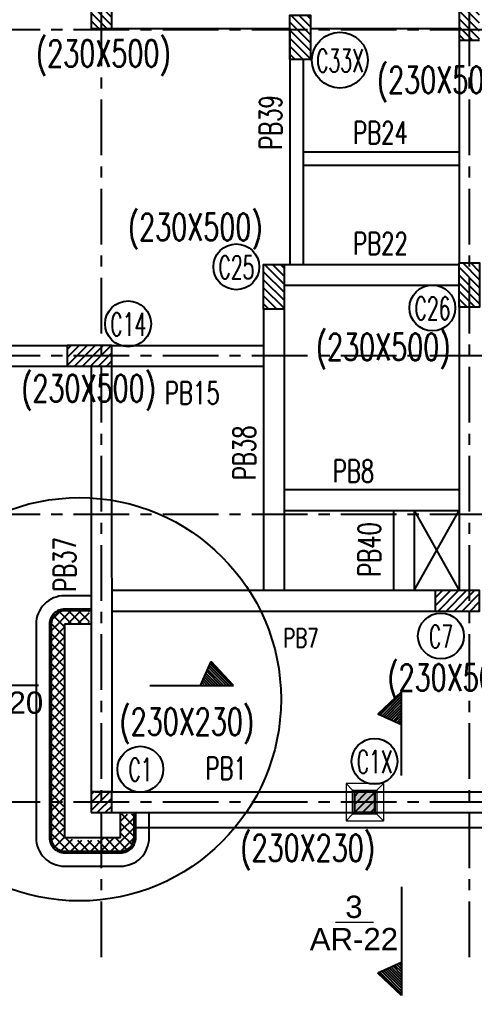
# Model space of a CAD drawing. Header units: millimetres. Extents: x 2659630 to 6742168, y -2425387 to -732288.
# Drawn here: x 2779881 to 2784988, y -956579 to -945625 of the extents above; entities that cross this region are included whole.
import ezdxf
from ezdxf.enums import TextEntityAlignment as Align

# ---------------------------------------------------------------- set-up
doc = ezdxf.new("R2010")
doc.units = ezdxf.units.MM
doc.linetypes.add('CENTER', pattern=[2, 1.25, -0.25, 0.25, -0.25])
for name, color, linetype, lineweight in [('A-GENM', 13, 'Continuous', 18), ('A-RCC HATCH', 253, 'Continuous', 0), ('A-WALL', 113, 'Continuous', 9), ('G-ANNO-SYMB', 111, 'Continuous', 9)]:
    doc.layers.add(name, color=color, linetype=linetype, lineweight=lineweight)
for name, color, linetype in [('A-RCC LINE', 6, 'Continuous'), ('S-BEAM NO', 3, 'Continuous'), ('S-BEAM OUTER', 4, 'Continuous'), ('S-COLUMN', 1, 'Continuous'), ('S-COLUMN CIRCLE', 9, 'Continuous'), ('S-COLUMN HATCH', 8, 'Continuous'), ('S-COLUMN NO', 2, 'Continuous'), ('S-COLUMN SIZES', 2, 'Continuous'), ('S-GRIDE LINE', 8, 'CENTER'), ('S-SECTION MARK', 1, 'Continuous')]:
    doc.layers.add(name, color=color, linetype=linetype)
doc.styles.add('Arial_1', font='arial.ttf', dxfattribs={"height": 98.353293})
doc.styles.add('ROMANS', font='r.shx', dxfattribs={"width": 0.7})
pattern_1 = [(135, (2786009.273, -1030904.447), (-15.2387667, -15.2387667), [])]
pattern_2 = [(225, (2786009.273, -878844.704), (-15.2387667, 15.2387667), [])]
pattern_3 = [(135, (2856609.066, -954938.09), (15.2387667, 15.2387667), [])]
pattern_4 = [(45, (-431680.96, -191648.93), (-56.1266008, 56.1266008), []), (135, (-431680.96, -191648.93), (-56.1266008, -56.1266008), [])]
pattern_5 = [(135, (3553450.71, 2469466.146), (-44.9012806, -44.9012806), [])]

# ---------------------------------------------------------------- blocks, each defined once
blk = doc.blocks.new('0718_plaster_sloping column_01 - 0718_plaster_sloping column_01-2304951-GROUND FLOOR PLAN-01')
at = {"layer": 'A-GENM'}
for p, q in [((210, 210), (-210, 210)), ((-136, 136), (-210, 210)), ((-210, -210), (-210, 210)), ((-136, -136), (-136, 136)), ((-136, 136), (136, 136)), ((210, 210), (136, 136)), ((136, 136), (136, -136)), ((210, -210), (210, 210)), ((-136, -136), (-210, -210)), ((-210, -210), (210, -210)), ((136, -136), (-136, -136)), ((136, -136), (210, -210))]:
    blk.add_line(p, q, dxfattribs=at)

msp = doc.modelspace()

# ---------------------------------------------------------------- hatches: boundary and pattern name
at = {"layer": 'A-RCC HATCH'}
h = msp.add_hatch(color=256, dxfattribs=at)
h.dxf.hatch_style = 1
h.paths.add_polyline_path([(2783871.16, -954409.801), (2783641.16, -954409.801), (2783641.16, -954524.801), (2783871.16, -954524.801)])
h.paths.add_polyline_path([(2783871.16, -954294.801), (2783641.16, -954294.801), (2783641.16, -954409.801), (2783871.16, -954409.801)])
h = msp.add_hatch(color=256, dxfattribs=at)
h.dxf.hatch_style = 1
h.paths.add_polyline_path([(2783871.16, -954409.801), (2783641.16, -954409.801), (2783641.16, -954524.801), (2783871.16, -954524.801)])
h.paths.add_polyline_path([(2783871.16, -954294.801), (2783641.16, -954294.801), (2783641.16, -954409.801), (2783871.16, -954409.801)])
h = msp.add_hatch(color=256, dxfattribs=at)
h.dxf.hatch_style = 1
h.paths.add_polyline_path([(2783871.16, -954409.801), (2783641.16, -954409.801), (2783641.16, -954524.801), (2783871.16, -954524.801)])
h.paths.add_polyline_path([(2783871.16, -954294.801), (2783641.16, -954294.801), (2783641.16, -954409.801), (2783871.16, -954409.801)])
at = {"layer": 'S-BEAM OUTER', "ltscale": 2500}
h = msp.add_hatch(dxfattribs=at)
h.set_pattern_fill('ANSI37', color=256, scale=25, style=0)
h.set_pattern_definition(pattern_4)
h.paths.add_polyline_path([(2780375.716, -953410.502, -0.000331099), (2780376.56, -952412.804, -0.000025241), (2780376.56, -952412.789, -0.395413744), (2780517.58, -952262.804), (2780666.56, -952262.804), (2780666.56, -952412.804), (2780527.537, -952412.804), (2780526.606, -952412.804), (2780386.56, -952412.804), (2780386.56, -953410.502), (2780375.716, -953410.502)])
h.paths.add_polyline_path([(2780236.56, -953410.502), (2780236.56, -952412.804, -0.123195698), (2780254.237, -952342.164, -0.07388942), (2780280.496, -952306.739, -0.198910765), (2780386.56, -952262.804), (2780517.58, -952262.804, 0.395413744), (2780376.56, -952412.789, 0.000025241), (2780376.56, -952412.804, 0.000331099), (2780375.716, -953410.502)])
h.paths.add_polyline_path([(2780236.56, -954409.801), (2780376.196, -954409.801, 0.000091263), (2780376.56, -954684.803, 0.000025241), (2780376.56, -954684.819, 0.091615386), (2780386.56, -954738.483), (2780386.56, -954807.573), (2780440.521, -954807.573, 0.15374737), (2780526.56, -954834.803), (2780801.56, -954834.803), (2780801.56, -954957.574), (2780386.56, -954957.574, -0.414213562), (2780236.56, -954807.573)])
h.paths.add_polyline_path([(2780376.196, -954409.801, -0.00033163), (2780375.716, -953410.502), (2780236.56, -953410.502), (2780236.56, -954409.801), (2780376.196, -954409.801)])
h.paths.add_polyline_path([(2780801.56, -954807.573), (2781016.56, -954807.574), (2781016.56, -954544.801), (2781166.56, -954544.801), (2781166.56, -954684.804, -0.414213197), (2781016.56, -954834.803), (2780801.56, -954834.803)])
h.paths.add_polyline_path([(2781016.56, -954957.574, 0.414213562), (2781166.56, -954807.574), (2781166.56, -954684.804, -0.414213197), (2781016.56, -954834.803), (2780801.56, -954834.803), (2780801.56, -954957.574), (2781016.56, -954957.574)])
h = msp.add_hatch(dxfattribs=at)
h.set_pattern_fill('ANSI37', color=256, scale=25, style=0)
h.set_pattern_definition(pattern_4)
h.paths.add_polyline_path([(2780375.716, -953410.502, -0.000331099), (2780376.56, -952412.804, -0.000025241), (2780376.56, -952412.789, -0.395413744), (2780517.58, -952262.804), (2780666.56, -952262.804), (2780666.56, -952412.804), (2780527.537, -952412.804), (2780526.606, -952412.804), (2780386.56, -952412.804), (2780386.56, -953410.502), (2780375.716, -953410.502)])
h.paths.add_polyline_path([(2780236.56, -953410.502), (2780236.56, -952412.804, -0.123195698), (2780254.237, -952342.164, -0.07388942), (2780280.496, -952306.739, -0.198910765), (2780386.56, -952262.804), (2780517.58, -952262.804, 0.395413744), (2780376.56, -952412.789, 0.000025241), (2780376.56, -952412.804, 0.000331099), (2780375.716, -953410.502)])
h.paths.add_polyline_path([(2780236.56, -954409.801), (2780376.196, -954409.801, 0.000091263), (2780376.56, -954684.803, 0.000025241), (2780376.56, -954684.819, 0.091615386), (2780386.56, -954738.483), (2780386.56, -954807.573), (2780440.521, -954807.573, 0.15374737), (2780526.56, -954834.803), (2780801.56, -954834.803), (2780801.56, -954957.574), (2780386.56, -954957.574, -0.414213562), (2780236.56, -954807.573)])
h.paths.add_polyline_path([(2780376.196, -954409.801, -0.00033163), (2780375.716, -953410.502), (2780236.56, -953410.502), (2780236.56, -954409.801), (2780376.196, -954409.801)])
h.paths.add_polyline_path([(2780801.56, -954807.573), (2781016.56, -954807.574), (2781016.56, -954544.801), (2781166.56, -954544.801), (2781166.56, -954684.804, -0.414213197), (2781016.56, -954834.803), (2780801.56, -954834.803)])
h.paths.add_polyline_path([(2781016.56, -954957.574, 0.414213562), (2781166.56, -954807.574), (2781166.56, -954684.804, -0.414213197), (2781016.56, -954834.803), (2780801.56, -954834.803), (2780801.56, -954957.574), (2781016.56, -954957.574)])
h = msp.add_hatch(dxfattribs=at)
h.set_pattern_fill('ANSI37', color=256, scale=25, style=0)
h.set_pattern_definition(pattern_4)
h.paths.add_polyline_path([(2780375.716, -953410.502, -0.000331099), (2780376.56, -952412.804, -0.000025241), (2780376.56, -952412.789, -0.395413744), (2780517.58, -952262.804), (2780666.56, -952262.804), (2780666.56, -952412.804), (2780527.537, -952412.804), (2780526.606, -952412.804), (2780386.56, -952412.804), (2780386.56, -953410.502), (2780375.716, -953410.502)])
h.paths.add_polyline_path([(2780236.56, -953410.502), (2780236.56, -952412.804, -0.123195698), (2780254.237, -952342.164, -0.07388942), (2780280.496, -952306.739, -0.198910765), (2780386.56, -952262.804), (2780517.58, -952262.804, 0.395413744), (2780376.56, -952412.789, 0.000025241), (2780376.56, -952412.804, 0.000331099), (2780375.716, -953410.502)])
h.paths.add_polyline_path([(2780236.56, -954409.801), (2780376.196, -954409.801, 0.000091263), (2780376.56, -954684.803, 0.000025241), (2780376.56, -954684.819, 0.091615386), (2780386.56, -954738.483), (2780386.56, -954807.573), (2780440.521, -954807.573, 0.15374737), (2780526.56, -954834.803), (2780801.56, -954834.803), (2780801.56, -954957.574), (2780386.56, -954957.574, -0.414213562), (2780236.56, -954807.573)])
h.paths.add_polyline_path([(2780376.196, -954409.801, -0.00033163), (2780375.716, -953410.502), (2780236.56, -953410.502), (2780236.56, -954409.801), (2780376.196, -954409.801)])
h.paths.add_polyline_path([(2780801.56, -954807.573), (2781016.56, -954807.574), (2781016.56, -954544.801), (2781166.56, -954544.801), (2781166.56, -954684.804, -0.414213197), (2781016.56, -954834.803), (2780801.56, -954834.803)])
h.paths.add_polyline_path([(2781016.56, -954957.574, 0.414213562), (2781166.56, -954807.574), (2781166.56, -954684.804, -0.414213197), (2781016.56, -954834.803), (2780801.56, -954834.803), (2780801.56, -954957.574), (2781016.56, -954957.574)])
at = {"layer": 'S-COLUMN HATCH'}
h = msp.add_hatch(dxfattribs=at)
h.set_pattern_fill('ANSI31', color=8, scale=20, angle=270)
h.set_pattern_definition([(315, (2012674.55, -4363595.75), (44.9012806, 44.9012806), [])])
edge = h.paths.add_edge_path()
edge.add_line((2780916.56, -945224.801), (2780916.56, -945724.801))
edge.add_line((2780916.56, -945224.801), (2780686.56, -945224.801))
edge.add_line((2780686.56, -945224.801), (2780686.56, -945724.801))
edge.add_line((2780686.56, -945724.801), (2780916.56, -945724.801))
h = msp.add_hatch(dxfattribs=at)
h.set_pattern_fill('ANSI31', color=8, scale=20, angle=90)
h.set_pattern_definition([(135, (3555645.71, 2472485.393), (-44.9012806, -44.9012806), [])])
edge = h.paths.add_edge_path()
edge.add_line((2784816.56, -945354.801), (2784816.56, -945854.801))
edge.add_line((2784816.56, -945354.801), (2785046.56, -945354.801))
edge.add_line((2785046.56, -945354.801), (2785046.56, -945854.801))
edge.add_line((2785046.56, -945854.801), (2784816.56, -945854.801))
h = msp.add_hatch(dxfattribs=at)
h.set_pattern_fill('ANSI31', color=8, scale=20, angle=90)
h.set_pattern_definition([(135, (3553745.705, 2472265.393), (-44.9012806, -44.9012806), [])])
edge = h.paths.add_edge_path()
edge.add_line((2782916.555, -945574.801), (2782916.555, -946074.801))
edge.add_line((2782916.555, -945574.801), (2783146.555, -945574.801))
edge.add_line((2783146.555, -945574.801), (2783146.555, -946074.801))
edge.add_line((2783146.555, -946074.801), (2782916.555, -946074.801))
h = msp.add_hatch(dxfattribs=at)
h.set_pattern_fill('ANSI31', color=8, scale=20, angle=90)
h.set_pattern_definition(pattern_5)
edge = h.paths.add_edge_path()
edge.add_line((2782621.56, -948374.049), (2782621.56, -948874.049))
edge.add_line((2782621.56, -948374.049), (2782851.56, -948374.049))
edge.add_line((2782851.56, -948374.049), (2782851.56, -948874.049))
edge.add_line((2782851.56, -948874.049), (2782621.56, -948874.049))
h = msp.add_hatch(dxfattribs=at)
h.set_pattern_fill('ANSI31', color=8, scale=20, angle=90)
h.set_pattern_definition(pattern_5)
edge = h.paths.add_edge_path()
edge.add_line((2784816.56, -948354.801), (2784816.56, -948854.801))
edge.add_line((2784816.56, -948354.801), (2785046.56, -948354.801))
edge.add_line((2785046.56, -948354.801), (2785046.56, -948854.801))
edge.add_line((2785046.56, -948854.801), (2784816.56, -948854.801))
h = msp.add_hatch(dxfattribs=at)
h.set_pattern_fill('ANSI31', color=8, scale=20, angle=180)
h.set_pattern_definition([(225, (-640604.39, -180880.58), (44.9012806, -44.9012806), [])])
edge = h.paths.add_edge_path()
edge.add_line((2780916.56, -949514.786), (2780416.56, -949514.786))
edge.add_line((2780916.56, -949514.786), (2780916.56, -949284.786))
edge.add_line((2780916.56, -949284.786), (2780416.56, -949284.786))
edge.add_line((2780416.56, -949284.786), (2780416.56, -949514.786))
h = msp.add_hatch(dxfattribs=at)
h.set_pattern_fill('ANSI31', color=8, scale=20, angle=180)
h.set_pattern_definition([(225, (-633921.02, -183630.653), (44.9012806, -44.9012806), [])])
edge = h.paths.add_edge_path()
edge.add_line((2785046.56, -952264.804), (2784546.56, -952264.804))
edge.add_line((2785046.56, -952264.804), (2785046.56, -952034.81))
edge.add_line((2785046.56, -952034.81), (2784546.56, -952034.81))
edge.add_line((2784546.56, -952034.81), (2784546.56, -952264.804))
h = msp.add_hatch(dxfattribs=at)
h.set_pattern_fill('ANSI31', color=8, scale=20, angle=180)
h.set_pattern_definition([(225, (-636391.296, -185890.63), (44.9012806, -44.9012806), [])])
h.paths.add_polyline_path([(2781186.554, -954524.781), (2780686.554, -954524.781), (2780916.558, -954524.781), (2780916.559, -954294.826), (2780686.556, -954294.781), (2780686.554, -954524.781)])
h.paths.add_polyline_path([(2780686.554, -954524.781), (2780916.558, -954524.781), (2780916.559, -954294.826), (2780686.556, -954294.781)])
h = msp.add_hatch(dxfattribs=at)
h.set_pattern_fill('ANSI31', color=8, scale=20, angle=180)
h.set_pattern_definition([(225, (-630650.86, -185890.63), (44.9012806, -44.9012806), [])])
h.paths.add_polyline_path([(2780686.554, -954524.781), (2780916.558, -954524.826), (2780916.559, -954294.826), (2780686.556, -954294.781)])
h = msp.add_hatch(dxfattribs=at)
h.set_pattern_fill('ANSI31', color=8, scale=20, angle=180)
h.set_pattern_definition([(225, (-634229.8, -185890.614), (44.9012806, -44.9012806), [])])
h.paths.add_polyline_path([(2783871.154, -954524.765), (2783641.15, -954524.765), (2783641.151, -954294.765), (2783871.155, -954294.781)])
at = {"layer": 'S-SECTION MARK', "ltscale": 5}
h = msp.add_hatch(dxfattribs=at)
h.set_pattern_fill('ANSI31', color=256, scale=172.406964, style=0)
h.set_pattern_definition(pattern_3)
h.paths.add_polyline_path([(2782025.704, -952845.522), (2782283.79, -953099.112), (2781912.055, -953099.112)])
h = msp.add_hatch(dxfattribs=at)
h.set_pattern_fill('ANSI31', color=256, scale=172.406964, style=0)
h.set_pattern_definition(pattern_3)
h.paths.add_polyline_path([(2782025.704, -952845.522), (2782283.79, -953099.112), (2781912.055, -953099.112)])
h = msp.add_hatch(dxfattribs=at)
h.set_pattern_fill('ANSI31', color=256, scale=172.406964, style=0)
h.set_pattern_definition(pattern_3)
h.paths.add_polyline_path([(2782025.704, -952845.522), (2782283.79, -953099.112), (2781912.055, -953099.112)])
h = msp.add_hatch(dxfattribs=at)
h.set_pattern_fill('ANSI31', color=256, scale=172.406964, angle=90, style=0)
h.set_pattern_definition(pattern_2)
h.paths.add_polyline_path([(2783916.704, -953428.066), (2784170.295, -953169.979), (2784170.295, -953541.714)])
h = msp.add_hatch(dxfattribs=at)
h.set_pattern_fill('ANSI31', color=256, scale=172.406964, angle=90, style=0)
h.set_pattern_definition(pattern_2)
h.paths.add_polyline_path([(2783916.704, -953428.066), (2784170.295, -953169.979), (2784170.295, -953541.714)])
h = msp.add_hatch(dxfattribs=at)
h.set_pattern_fill('ANSI31', color=256, scale=172.406964, angle=90, style=0)
h.set_pattern_definition(pattern_2)
h.paths.add_polyline_path([(2783916.704, -953428.066), (2784170.295, -953169.979), (2784170.295, -953541.714)])
h = msp.add_hatch(dxfattribs=at)
h.set_pattern_fill('ANSI31', color=256, scale=172.406964, angle=270, style=0)
h.set_pattern_definition(pattern_1)
h.paths.add_polyline_path([(2783916.704, -956321.086), (2784170.295, -956579.172), (2784170.295, -956207.437)])
h = msp.add_hatch(dxfattribs=at)
h.set_pattern_fill('ANSI31', color=256, scale=172.406964, angle=270, style=0)
h.set_pattern_definition(pattern_1)
h.paths.add_polyline_path([(2783916.704, -956321.086), (2784170.295, -956579.172), (2784170.295, -956207.437)])
h = msp.add_hatch(dxfattribs=at)
h.set_pattern_fill('ANSI31', color=256, scale=172.406964, angle=270, style=0)
h.set_pattern_definition(pattern_1)
h.paths.add_polyline_path([(2783916.704, -956321.086), (2784170.295, -956579.172), (2784170.295, -956207.437)])

# ---------------------------------------------------------------- linework, layer by layer
at = {"layer": 'A-RCC LINE'}
for p, q in [((2783641.16, -954294.801), (2783641.16, -954524.801)), ((2783871.16, -954294.801), (2783641.16, -954294.801)), ((2783871.16, -954294.801), (2783641.16, -954294.801)), ((2783641.16, -954294.801), (2783641.16, -954524.801)), ((2783641.16, -954294.801), (2783641.16, -954524.801)), ((2783871.16, -954294.801), (2783641.16, -954294.801)), ((2783871.16, -954524.801), (2783871.16, -954294.801)), ((2783871.16, -954524.801), (2783871.16, -954294.801)), ((2783871.16, -954524.801), (2783871.16, -954294.801)), ((2783641.16, -954524.801), (2783871.16, -954524.801)), ((2783641.16, -954524.801), (2783871.16, -954524.801)), ((2783641.16, -954524.801), (2783871.16, -954524.801))]:
    msp.add_line(p, q, dxfattribs=at)
at = {"layer": 'A-WALL', "color": 1}
msp.add_line((2780916.56, -945724.801, 0.029), (2780686.56, -945724.801), dxfattribs=at)
msp.add_line((2780916.56, -945724.801, 0.029), (2780686.56, -945724.801), dxfattribs=at)
msp.add_line((2780916.56, -945724.801, 0.029), (2780686.56, -945724.801), dxfattribs=at)
at = {"layer": 'G-ANNO-SYMB'}
msp.add_line((2783427.359, -955757.774, 0), (2783855.93, -955757.774, 0), dxfattribs=at)
at = {"layer": 'S-BEAM OUTER'}
for p, q in [((2780916.56, -945724.801), (2782916.555, -945724.801)), ((2780916.56, -945724.801), (2782916.555, -945724.801)), ((2780916.56, -945724.801), (2782916.555, -945724.801)), ((2782916.557, -945724.801), (2782916.671, -948374.056)), ((2782916.557, -945724.801), (2782916.671, -948374.056)), ((2782916.557, -945724.801), (2782916.671, -948374.056)), ((2783146.555, -945724.801), (2784816.525, -945724.801)), ((2783146.555, -945724.801), (2784816.525, -945724.801)), ((2783146.555, -945724.801), (2784816.525, -945724.801)), ((2784816.716, -945855.715, 0), (2784816.464, -948224.606, 0)), ((2784816.716, -945855.715, 0), (2784816.464, -948224.606, 0)), ((2784816.716, -945855.715, 0), (2784816.554, -948354.801, 0)), ((2783066.576, -946074.801), (2783066.692, -948374.071)), ((2783066.576, -946074.801), (2783066.692, -948374.071)), ((2783066.576, -946074.801), (2783066.692, -948374.071)), ((2783066.63, -947109.298), (2784816.591, -947109.275)), ((2783066.63, -947109.298), (2784816.591, -947109.275)), ((2783066.63, -947109.298), (2784816.591, -947109.275)), ((2783066.638, -947259.298), (2784816.576, -947259.275)), ((2783066.638, -947259.298), (2784816.576, -947259.275)), ((2783066.638, -947259.298), (2784816.576, -947259.275)), ((2782851.56, -948374.224), (2784816.743, -948374.802)), ((2782851.56, -948374.224), (2784816.743, -948374.802)), ((2782851.56, -948374.224), (2784816.743, -948374.802)), ((2782851.56, -948604.727), (2784816.464, -948604.915)), ((2782851.56, -948604.727), (2784816.464, -948604.915)), ((2782851.56, -948604.727), (2784816.464, -948604.915)), ((2784816.419, -948824.606, 0), (2784816.106, -952034.803)), ((2784816.419, -948824.606, 0), (2784816.106, -952034.803)), ((2784816.419, -948824.606, 0), (2784816.106, -952034.803)), ((2777766.554, -949284.847), (2780416.56, -949284.806)), ((2777866.554, -949284.845), (2780316.56, -949284.808)), ((2777866.554, -949284.845), (2780316.56, -949284.808)), ((2780910.837, -949284.801), (2782616.549, -949284.778)), ((2780910.837, -949284.801), (2782616.549, -949284.778)), ((2780910.837, -949284.801), (2782616.549, -949284.778)), ((2777766.554, -949514.744), (2780416.56, -949514.803)), ((2777766.554, -949514.744), (2780316.56, -949514.8)), ((2777766.554, -949514.744), (2780316.56, -949514.8)), ((2780910.838, -949514.801), (2782616.552, -949514.778)), ((2780910.838, -949514.801), (2782616.552, -949514.778)), ((2780910.838, -949514.801), (2782616.552, -949514.778)), ((2782851.565, -951134.828), (2784816.56, -951134.801)), ((2782851.565, -951134.828), (2784816.56, -951134.801)), ((2782851.565, -951134.828), (2784816.56, -951134.801)), ((2784311.548, -951134.812), (2784311.56, -952034.815)), ((2784311.548, -951134.812), (2784311.56, -952034.815)), ((2784311.548, -951134.812), (2784311.56, -952034.815)), ((2780916.572, -952264.859), (2784546.56, -952264.793)), ((2780916.572, -952264.859), (2784546.56, -952264.793)), ((2780916.572, -952264.859), (2784546.56, -952264.793)), ((2780731.777, -954294.79, 0.044), (2786596.56, -954294.698, -0.001)), ((2781186.556, -954294.781), (2786596.56, -954294.698, -0.001)), ((2781286.554, -954294.781, 0.04), (2786596.56, -954294.698, -0.001))]:
    msp.add_line(p, q, dxfattribs=at)
at = {"layer": 'S-BEAM OUTER', "extrusion": (2.48822e-08, -4.97393e-09, 1)}
for p, q in [((2782621.556, -948874.049), (2782621.61, -952034.057)), ((2782621.556, -948874.049), (2782621.61, -952034.057)), ((2782621.556, -948874.049), (2782621.61, -952034.057)), ((2782851.56, -948874.049), (2782851.567, -952034.056)), ((2782851.56, -948874.049), (2782851.567, -952034.056)), ((2782851.56, -948874.049), (2782851.567, -952034.056)), ((2780686.491, -949514.786, 0.04), (2780686.56, -954524.801)), ((2780686.491, -949514.786, 0.04), (2780686.56, -954524.801)), ((2780686.491, -949514.786, 0.04), (2780686.56, -954524.801)), ((2780915.768, -949490.035), (2780916.559, -954294.798, 0)), ((2780915.768, -949490.035), (2780916.559, -954294.798, 0)), ((2780915.768, -949490.035), (2780916.559, -954294.798, 0)), ((2784081.56, -952034.816), (2784081.548, -951134.815)), ((2784081.56, -952034.816), (2784081.548, -951134.815)), ((2784081.56, -952034.816), (2784081.548, -951134.815))]:
    msp.add_line(p, q, dxfattribs=at)
at = {"layer": 'S-BEAM OUTER', "extrusion": (4.57357e-08, -5.09838e-09, 1)}
for p, q in [((2784816.554, -950904.802), (2782851.565, -950904.829)), ((2784816.554, -950904.802), (2782851.565, -950904.829)), ((2784816.554, -950904.802), (2782851.565, -950904.829)), ((2784546.56, -952034.808), (2780916.569, -952034.861)), ((2784446.56, -952034.81), (2780916.569, -952034.861)), ((2784446.56, -952034.81), (2780916.569, -952034.861))]:
    msp.add_line(p, q, dxfattribs=at)
at = {"layer": 'S-BEAM OUTER', "ltscale": 2500}
for p, q in [((2784311.56, -952034.815), (2784816.56, -951134.801)), ((2784311.56, -951134.801), (2784816.11, -952034.81, 0)), ((2784311.56, -952034.815), (2784816.56, -951134.801)), ((2784311.56, -951134.801), (2784816.11, -952034.81, 0)), ((2784311.56, -952034.815), (2784816.56, -951134.801)), ((2784311.56, -951134.801), (2784816.11, -952034.81, 0)), ((2780686.56, -952412.804), (2780386.56, -952412.804)), ((2780386.56, -952412.804), (2780386.56, -954807.573)), ((2780386.56, -952412.804), (2780386.56, -954807.573)), ((2780386.56, -952412.804), (2780386.56, -954807.573)), ((2780686.56, -952412.804), (2780386.56, -952412.804)), ((2780686.56, -952412.804), (2780386.56, -952412.804)), ((2781016.56, -954807.574), (2781016.56, -954524.801)), ((2781016.56, -954807.574), (2781016.56, -954524.801)), ((2781016.56, -954807.574), (2781016.56, -954524.801)), ((2780386.56, -954807.573), (2781016.56, -954807.574)), ((2780386.56, -954807.573), (2781016.56, -954807.574)), ((2780386.56, -954807.573), (2781016.56, -954807.574))]:
    msp.add_line(p, q, dxfattribs=at)
at = {"layer": 'S-BEAM OUTER', "extrusion": (3.54727e-08, -1.28399e-09, 1)}
for p in [(2780916.558, -954524.784, 0.04), (2781166.56, -954524.801), (2781286.554, -954524.781, 0.04)]:
    msp.add_line(p, (2786596.47, -954524.74, 0.04), dxfattribs=at)
at = {"layer": 'S-BEAM OUTER', "ltscale": 2500}
for points in [[(2780686.529, -952092.804), (2780386.56, -952092.804, 0.198912025), (2780160.289, -952186.529, 0.198920722), (2780066.56, -952412.821), (2780066.56, -954807.573, 0.198912367), (2780160.286, -955033.848, 0.198912367), (2780386.56, -955127.574), (2781016.56, -955127.574, 0.198912367), (2781242.834, -955033.848, 0.198912367), (2781336.56, -954807.574), (2781336.56, -954524.801)], [(2780686.529, -952242.804), (2780386.56, -952242.804, 0.198916762), (2780266.353, -952292.597, 0.198919057), (2780216.56, -952412.818), (2780216.56, -954807.573, 0.198912367), (2780266.352, -954927.782, 0.198912367), (2780386.56, -954977.574), (2781016.56, -954977.574, 0.198912367), (2781136.768, -954927.782, 0.198912367), (2781186.56, -954807.574), (2781186.56, -954524.801)], [(2780686.529, -952242.804), (2780386.56, -952242.804, 0.198916762), (2780266.353, -952292.597, 0.198919057), (2780216.56, -952412.818), (2780216.56, -954807.573, 0.198912367), (2780266.352, -954927.782, 0.198912367), (2780386.56, -954977.574), (2781016.56, -954977.574, 0.198912367), (2781136.768, -954927.782, 0.198912367), (2781186.56, -954807.574), (2781186.56, -954524.801)], [(2780686.529, -952242.804), (2780386.56, -952242.804, 0.198916762), (2780266.353, -952292.597, 0.198919057), (2780216.56, -952412.818), (2780216.56, -954807.573, 0.198912367), (2780266.352, -954927.782, 0.198912367), (2780386.56, -954977.574), (2781016.56, -954977.574, 0.198912367), (2781136.768, -954927.782, 0.198912367), (2781186.56, -954807.574), (2781186.56, -954524.801)], [(2780686.529, -952262.804), (2780386.56, -952262.804, 0.19891675), (2780280.496, -952306.739, 0.198895678), (2780236.56, -952412.804), (2780236.56, -954807.573, 0.198912367), (2780280.494, -954913.639, 0.198912367), (2780386.56, -954957.574), (2781016.56, -954957.574, 0.198912367), (2781122.626, -954913.64, 0.198912367), (2781166.56, -954807.574), (2781166.56, -954524.801)], [(2780686.529, -952262.804), (2780386.56, -952262.804, 0.19891675), (2780280.496, -952306.739, 0.198895678), (2780236.56, -952412.804), (2780236.56, -954807.573, 0.198912367), (2780280.494, -954913.639, 0.198912367), (2780386.56, -954957.574), (2781016.56, -954957.574, 0.198912367), (2781122.626, -954913.64, 0.198912367), (2781166.56, -954807.574), (2781166.56, -954524.801)], [(2780686.529, -952262.804), (2780386.56, -952262.804, 0.19891675), (2780280.496, -952306.739, 0.198895678), (2780236.56, -952412.804), (2780236.56, -954807.573, 0.198912367), (2780280.494, -954913.639, 0.198912367), (2780386.56, -954957.574), (2781016.56, -954957.574, 0.198912367), (2781122.626, -954913.64, 0.198912367), (2781166.56, -954807.574), (2781166.56, -954524.801)], [(2781186.56, -954694.801), (2786826.56, -954694.801, 0.205175969), (2786949.627, -954642.081, 0.192663744), (2786996.56, -954524.801, 5.190390166)], [(2781186.56, -954694.801), (2786826.56, -954694.801, 0.205175969), (2786949.627, -954642.081, 0.192663744), (2786996.56, -954524.801, 5.190390166)], [(2781186.56, -954694.801), (2786826.56, -954694.801, 0.205175969), (2786949.627, -954642.081, 0.192663744), (2786996.56, -954524.801, 5.190390166)]]:
    msp.add_lwpolyline(points, format="xyb", dxfattribs=at)
at = {"layer": 'S-COLUMN', "color": 1}
for p, q in [((2784816.56, -945354.801), (2784816.56, -945854.801)), ((2784816.56, -945854.801), (2785046.56, -945854.801))]:
    msp.add_line(p, q, dxfattribs=at)
for points in [[(2780916.56, -945724.801), (2780916.56, -945224.801), (2780686.56, -945224.801), (2780686.56, -945724.801), (2780916.56, -945724.801)], [(2782916.555, -946074.801), (2782916.555, -945574.801), (2783146.555, -945574.801), (2783146.555, -946074.801), (2782916.555, -946074.801)], [(2782621.56, -948874.049), (2782621.56, -948374.049), (2782851.56, -948374.049), (2782851.56, -948874.049), (2782621.56, -948874.049)], [(2784816.56, -948854.801), (2784816.56, -948354.801), (2785046.56, -948354.801), (2785046.56, -948854.801), (2784816.56, -948854.801)], [(2780416.56, -949514.786), (2780916.56, -949514.786), (2780916.56, -949284.786), (2780416.56, -949284.786), (2780416.56, -949514.786)], [(2784546.56, -952264.804), (2785046.56, -952264.804), (2785046.56, -952034.81), (2784546.56, -952034.81), (2784546.56, -952264.804)], [(2780686.554, -954524.781), (2780916.558, -954524.826), (2780916.559, -954294.826), (2780686.556, -954294.781), (2780686.554, -954524.781)]]:
    msp.add_lwpolyline(points, dxfattribs=at)
at = {"layer": 'S-COLUMN', "color": 1, "elevation": 0}
msp.add_lwpolyline([(2783641.154, -954294.781), (2783871.154, -954294.781), (2783871.154, -954524.781), (2783641.154, -954524.781)], close=True, dxfattribs=at)
at = {"layer": 'S-COLUMN CIRCLE'}
for centre, radius in [((2783477.402, -946080.568, 0), 313.404), ((2782314.962, -948400.376), 257.143), ((2784516.092, -948862.044), 257.143), ((2781100.242, -949040.638), 257.143), ((2784611.432, -952544.725), 257.143), ((2783866.43, -953951.201), 257.143), ((2781238.082, -954039.656), 257.143)]:
    msp.add_circle(centre, radius, dxfattribs=at)
at = {"layer": 'S-COLUMN NO', "ltscale": 2500}
msp.add_circle((2780553.472, -953254.737), 2263.383, dxfattribs=at)
at = {"layer": 'S-GRIDE LINE', "ltscale": 500}
for p, q in [((2780801.56, -956148.641), (2780801.56, -936826.965)), ((2780801.56, -956148.641), (2780801.56, -936826.965)), ((2780801.56, -956148.641), (2780801.56, -936826.965)), ((2784931.56, -956148.641), (2784931.56, -936826.965)), ((2784931.56, -956148.641), (2784931.56, -936826.965)), ((2784931.56, -956148.641), (2784931.56, -936826.965)), ((2826113.321, -945739.801), (2773622.623, -945739.801)), ((2826113.321, -945739.801), (2773622.623, -945739.801)), ((2826113.321, -945739.801), (2773622.623, -945739.801)), ((2826113.321, -949399.801), (2773622.623, -949399.801)), ((2826113.321, -949399.801), (2773622.623, -949399.801)), ((2826113.321, -949399.801), (2773622.623, -949399.801)), ((2826113.321, -951179.801), (2773622.623, -951179.801)), ((2826113.321, -951179.801), (2773622.623, -951179.801)), ((2826113.321, -951179.801), (2773622.623, -951179.801)), ((2826113.321, -954409.801), (2773622.623, -954409.801)), ((2826113.321, -954409.801), (2773622.623, -954409.801)), ((2826113.321, -954409.801), (2773622.623, -954409.801))]:
    msp.add_line(p, q, dxfattribs=at)
at = {"layer": 'S-SECTION MARK'}
for p, q in [((2781912.055, -953099.112, 0), (2782031.771, -952831.983, 0)), ((2782283.79, -953099.112, 0), (2782025.704, -952845.522, 0)), ((2782283.79, -953099.112, 0), (2782025.704, -952845.522, 0)), ((2782283.79, -953099.112, 0), (2782031.771, -952831.983, 0)), ((2780093.885, -953099.112, 0), (2778874.598, -953099.112, 0)), ((2781345.522, -953099.112, 0), (2782283.79, -953099.112, 0)), ((2784170.295, -953169.979, 0), (2783903.166, -953421.998, 0)), ((2784170.295, -953169.979, 0), (2783916.704, -953428.066, 0)), ((2784170.295, -953169.979, 0), (2783916.704, -953428.066, 0)), ((2784170.295, -954108.248, 0), (2784170.295, -953169.979, 0)), ((2784170.295, -953541.714, 0), (2783903.166, -953421.998, 0)), ((2784170.295, -955359.885, 0), (2784170.295, -956579.172, 0)), ((2784170.295, -956207.437, 0), (2783903.166, -956327.153, 0)), ((2784170.295, -956579.172, 0), (2783916.704, -956321.086, 0)), ((2784170.295, -956579.172, 0), (2783916.704, -956321.086, 0)), ((2784170.295, -956579.172, 0), (2783903.166, -956327.153, 0))]:
    msp.add_line(p, q, dxfattribs=at)

# ---------------------------------------------------------------- block references
at = {"layer": 'A-GENM', "rotation": 180}
msp.add_blockref('0718_plaster_sloping column_01 - 0718_plaster_sloping column_01-2304951-GROUND FLOOR PLAN-01', (2783756.56, -954409.801), dxfattribs=at)
msp.add_blockref('0718_plaster_sloping column_01 - 0718_plaster_sloping column_01-2304951-GROUND FLOOR PLAN-01', (2783756.56, -954409.801), dxfattribs=at)
msp.add_blockref('0718_plaster_sloping column_01 - 0718_plaster_sloping column_01-2304951-GROUND FLOOR PLAN-01', (2783756.56, -954409.801), dxfattribs=at)

# ---------------------------------------------------------------- texts
at = {"layer": 'G-ANNO-SYMB', "attachment_point": 2, "line_spacing_factor": 0.938532, "style": 'Arial_1'}
for s, insert, char_height, width in [('AR-19/20', (2779408.065, -953167.224, 0), 250.3892, 1224.96544), ('3', (2783635.104, -955458.85), 250.389, 232.16303), ('AR-22', (2783635.104, -955821.09), 250.3892, 232.16303)]:
    msp.add_mtext(s, dxfattribs=dict(at, insert=insert, char_height=char_height, width=width))
at = {"layer": 'S-BEAM NO', "style": 'ROMANS', "width": 0.7}
for s, p in [('PB39', (2782699.472, -946779.962, 0)), ('PB38', (2782404.519, -950487.462, 0)), ('PB40', (2783807.663, -951572.539, 0.029)), ('PB37', (2780389.501, -951740.827, 0))]:
    msp.add_text(s, height=250, rotation=90, dxfattribs=at).set_placement(p, align=Align.MIDDLE_CENTER)
for s, height, p in [('PB24', 250, (2783933.141, -946896.032, 0)), ('PB22', 250, (2783933.158, -948138.837, 0)), ('PB15', 250, (2781820.976, -949815.874, 0)), ('PB8', 250, (2783629.788, -950693.58, 0)), ('PB7', 214.2857, (2783038.847, -952565.916, 0)), ('PB1', 250, (2782201.29, -954028.861, 0.046))]:
    msp.add_text(s, height=height, dxfattribs=at).set_placement(p, align=Align.MIDDLE_CENTER)
at = {"layer": 'S-COLUMN NO', "style": 'ROMANS', "width": 0.6}
for s, p in [('C33X', (2783478.77, -946086.099)), ('C25', (2782316.33, -948405.907, 0)), ('C26', (2784517.461, -948867.575, 0)), ('C14', (2781101.611, -949046.169, 0)), ('C7', (2784612.8, -952550.255, 0)), ('C1', (2781239.45, -954045.187, 0)), ('C1', (2781239.45, -954045.187, 0)), ('C1', (2781239.45, -954045.187, 0)), ('C1X', (2783867.798, -953956.732, 0))]:
    msp.add_text(s, height=257.1429, dxfattribs=at).set_placement(p, align=Align.MIDDLE_CENTER)
at = {"layer": 'S-COLUMN SIZES', "lineweight": -2, "style": 'ROMANS', "width": 0.7}
for s, p in [('(230X500)', (2780822.214, -946004.984, -0.118)), ('(230X500)', (2784649.181, -946302.281, 0.04)), ('(230X500)', (2781854.167, -947953.492, 0)), ('(230X500)', (2783963.257, -949299.891, 0)), ('(230X500)', (2780656.191, -949764.633, 0)), ('(230X500)', (2784766.926, -953009.592, 0)), ('(230X230)', (2781758.721, -953506.043, 0.022)), ('(230X230)', (2783115.837, -954922.917, 0))]:
    msp.add_text(s, height=300, dxfattribs=at).set_placement(p, align=Align.MIDDLE_CENTER)

doc.saveas('drawing.dxf')
